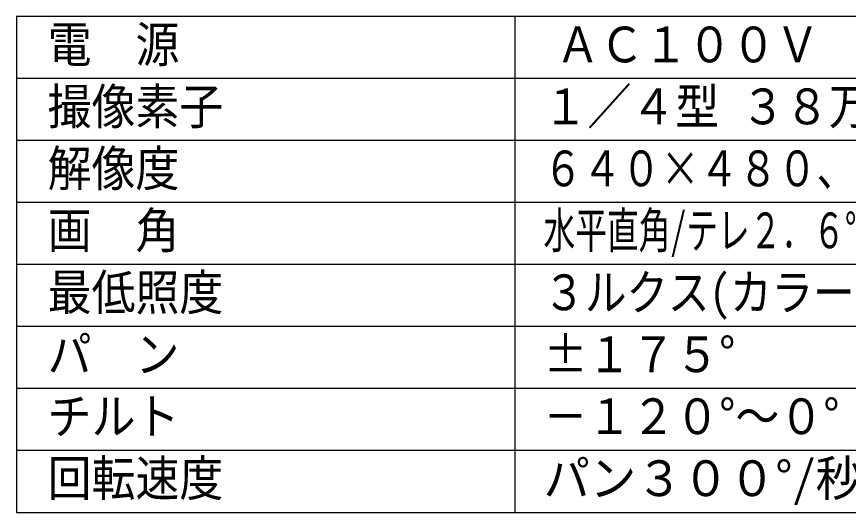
# Model space of a CAD drawing. Units: millimetres, scale not verified. Extents: x -62 to 63, y -57 to 58.
# Drawn here: x -62.5 to 4.6, y -56.8 to -16.8 of the extents above; entities that cross this region are included whole.
import ezdxf
from ezdxf.enums import TextEntityAlignment as Align

# ---------------------------------------------------------------- set-up
doc = ezdxf.new("R2010")
doc.units = ezdxf.units.MM
doc.header["$LTSCALE"] = 0.191673
doc.layers.add('0-0_MOJI1', color=2, linetype='Continuous')
doc.layers.add('0-3_WAKU', color=3, linetype='Continuous')
doc.styles.add('ＭＳ ゴシック', font='')
doc.styles.get('ＭＳ ゴシック').set_extended_font_data('MS Gothic')

msp = doc.modelspace()

# ---------------------------------------------------------------- linework, layer by layer
at = {"layer": '0-3_WAKU', "color": 4}
for p, q in [((62.5257, -16.8495), (-62.474, -16.8495)), ((-62.474, -16.8495), (-62.474, -56.8494)), ((-22.2685, -56.8494), (-22.2685, -16.8495)), ((-62.474, -56.8494), (62.5257, -56.8494))]:
    msp.add_line(p, q, dxfattribs=at)
at = {"layer": '0-3_WAKU', "color": 1}
for p, q in [((62.5257, -21.8495), (-62.474, -21.8495)), ((62.5257, -26.8495), (-62.474, -26.8495)), ((62.5257, -31.8495), (-62.474, -31.8495)), ((62.5257, -36.8495), (-62.474, -36.8495)), ((62.5257, -41.8494), (-62.474, -41.8494)), ((62.5257, -46.8494), (-62.474, -46.8494)), ((62.5257, -51.8494), (-62.474, -51.8494))]:
    msp.add_line(p, q, dxfattribs=at)

# ---------------------------------------------------------------- texts
at = {"layer": '0-0_MOJI1', "style": 'ＭＳ ゴシック'}
for s, width, p in [('電\u3000源', 0.9, (-59.974, -21.4046)), ('ＡＣ１００Ｖ\u3000５０／６０Ｈｚ', 0.9, (-18.9741, -21.4046)), ('撮像素子', 0.9, (-59.974, -26.4046)), ('１／４型 ３８万画素 インターレース方式ＣＣＤ', 0.9, (-19.9741, -26.4046)), ('解像度', 0.9, (-59.974, -31.4046)), ('６４０×４８０、３２０×２４０、１６０×１２０ドット', 0.8, (-19.9741, -31.4046)), ('水平直角/テレ２．６°（光学）１．３°（デジタル）～ワイド５１°', 0.65, (-19.9741, -36.4046)), ('画\u3000角', 0.9, (-59.974, -36.4046)), ('最低照度', 0.9, (-59.974, -41.4046)), ('３ルクス(カラーナイトビューモー時：０．０９ルクス)', 0.85, (-19.9741, -41.4046)), ('パ\u3000ン', 0.9, (-59.974, -46.4046)), ('±１７５°', 0.9, (-19.9741, -46.4046)), ('チルト', 0.9, (-59.974, -51.4045)), ('－１２０°～０°（卓上）   0°～９０°（天井）', 0.9, (-19.9741, -51.4045)), ('回転速度', 0.9, (-59.974, -56.4045)), ('パン３００°/秒\u3000チルト２００°/秒', 0.95, (-19.9741, -56.4045))]:
    msp.add_text(s, height=2.886, dxfattribs=dict(at, width=width)).set_placement(p, align=Align.BOTTOM_LEFT)

doc.saveas('drawing.dxf')
